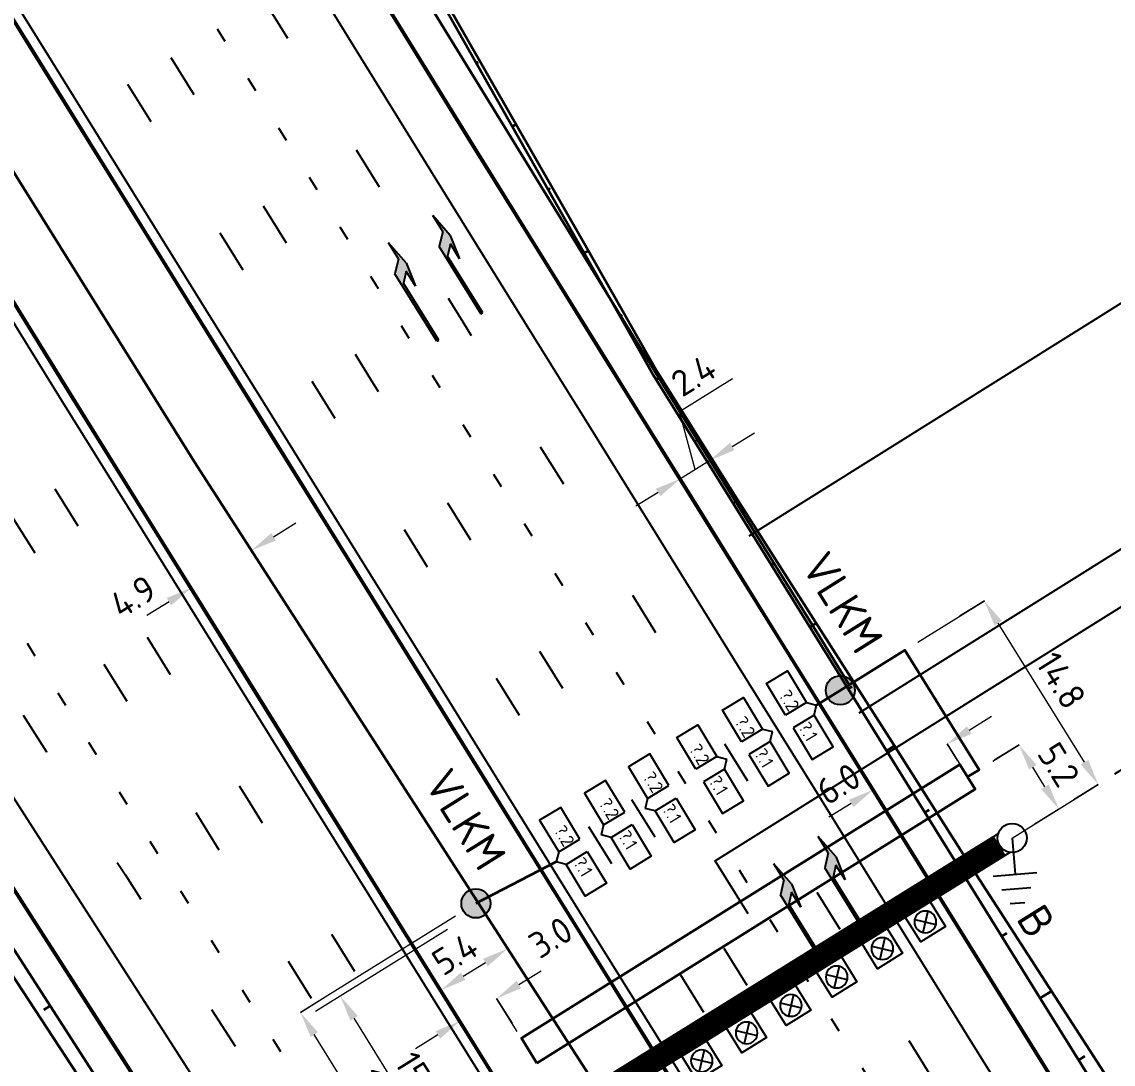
# Model space of a CAD drawing. Header units: metres. Extents: x 134219 to 139178, y 438661 to 444352.
# Drawn here: x 135878.2 to 135953.1, y 442399.1 to 442470.7 of the extents above; entities that cross this region are included whole.
import ezdxf
from ezdxf.enums import TextEntityAlignment as Align

# ---------------------------------------------------------------- set-up
doc = ezdxf.new("R2010")
doc.units = ezdxf.units.M
doc.linetypes.add('13strp', pattern=[4, 1, -3])
doc.linetypes.add('39strp', pattern=[12, 3, -9])
doc.layers.get('DEFPOINTS').update_dxf_attribs({"color": 193})
for name, color, linetype, lineweight in [('N-WE-AM-KILOMETRERING-S', 7, 'Continuous', 25), ('N-WE-KL-DATA-S', 10, 'Continuous', 25), ('N-WE-KL-DATA-T18', 1, 'Continuous', 18), ('N-WE-KL-DATA-T25', 7, 'Continuous', 25), ('N-WE-KL-ET_AARDING-S', 7, 'Continuous', 25), ('N-WE-KL-ET_AARDING_AARDELECTRODE-T18', 10, 'Continuous', 18), ('N-WE-KL-ET_AARDING_AARDELECTRODE-T25', 7, 'Continuous', 25), ('N-WE-KL-ET_HULPSTUK_MOF-S', 10, 'Continuous', 25), ('N-WE-KL-ET_LS_HULPSTUK_MOF-T18', 10, 'Continuous', 18), ('N-WE-KL-ET_LS_HULPSTUK_MOF-T25', 7, 'Continuous', 25), ('N-WE-KL-ET_LS_OV_KABEL-G', 10, 'KL-LS-OV-N', 35), ('N-WE-KL-ET_LS_OV_KABEL-M', 7, 'Continuous', 18), ('N-WE-KL-ET_LS_OV_KABEL-T25', 7, 'Continuous', 25), ('N-WE-KL-ET_MANTELBUIS-G', 10, 'Continuous', 35), ('N-WE-KL-MONITORING-T18', 1, 'Continuous', 25), ('N-WE-VW-BEWEGWIJZERING_DRAAGCONSTRUCTIE-PORTAAL-S', 10, 'Continuous', 25), ('N-WE-VW-BEWEGWIJZERING_DRAAGCONSTRUCTIE_PORTAAL_POER-S', 7, 'Continuous', 25), ('N-WE-VW-VS-S', 160, 'Continuous', 25), ('N-WE-VW-VS-T18', 10, 'Continuous', 18), ('N-WE-VW-VS-T25', 7, 'Continuous', 25), ('Utd-ondergr-nw', 8, '13strp', 35), ('X-XX-AL-AANPIJLING-S', 7, 'Continuous', 25)]:
    doc.layers.add(name, color=color, linetype=linetype, lineweight=lineweight)
doc.layers.add('N-WE-KL-MONITORING-T25', color=2, linetype='Continuous')
doc.layers.add('Utd-weg-nw', color=8, linetype='Continuous')
doc.styles.add('ISO18', font='NLCS-ISO.ttf')
doc.styles.add('ISO25', font='NLCS-ISO.ttf')
doc.styles.add('NLCS-ISO', font='NLCS-ISO.ttf')
doc.styles.add('NLCS_18', font='NLCS-ISO.ttf', dxfattribs={"height": 1.8})
doc.linetypes.add('KL-LS-OV-N', pattern='A,4,-1,[103,NLCS.SHX,S=0.75,R=0,X=0,Y=0],-1,4,-1.5,["0V",Standard,S=1,R=0,X=0,Y=-0.5],-3', length=14.5)
doc.dimstyles.new('NLCS_t18_pijl_Dimension_l3_h1', dxfattribs={"dimtxt": 1.8, "dimasz": 1.8, "dimexe": 2, "dimexo": 2, "dimgap": 0.7, "dimtad": 1, "dimdec": 1, "dimzin": 0, "dimdsep": 46, "dimtxsty": 'NLCS_18', "dimcen": 2.5, "dimdle": 2, "dimclrd": 256, "dimclre": 256, "dimclrt": 256, "dimadec": 1, "dimazin": 0, "dimtfac": 1, "dimtdec": 1, "dimtofl": 0, "dimtmove": 1, "dimatfit": 0, "dimfxl": 0, "dimtolj": 1, "dimtzin": 0, "dimlwd": 18, "dimlwe": 18, "dimarcsym": 0})

# ---------------------------------------------------------------- blocks, each defined once
blk = doc.blocks.new('Dwm A2 aanvulling$0$pijlre_750')
blk.add_hatch(color=256).paths.add_polyline_path([(5.196, -0.375), (4, -0.375), (5.7, -0.675), (7.5, -0.375), (6.2, -0.375), (5.45, 0.375), (0, 0.375), (0, 0.225), (4.596, 0.225)])
for p, q in [((0, 0.375), (5.45, 0.375)), ((0, 0.375), (0, 0.225)), ((0, 0.225), (4.596, 0.225)), ((5.196, -0.375), (4.596, 0.225)), ((6.2, -0.375), (5.45, 0.375)), ((4, -0.375), (5.196, -0.375)), ((5.7, -0.675), (4, -0.375)), ((5.7, -0.675), (7.5, -0.375)), ((6.2, -0.375), (7.5, -0.375))]:
    blk.add_line(p, q)
blk = doc.blocks.new('SVW-TDI_HULP_DETECTIELUS-SO')
blk.add_line((0.5, 0.5), (0, 0))
at = {"color": 0, "linetype": 'ByBlock'}
blk.add_lwpolyline([(0.5, 2.192), (3.038, 2.192), (3.038, 0.5), (0.5, 0.5)], close=True, dxfattribs=at)
at = {"layer": 'N-WE-VW-VS-T18', "linetype": 'ByBlock', "style": 'NLCS-ISO', "flags": 1}
for tag, p in [('OMSCHRIJVING_LEGENDA', (7.741, -6.192)), ('NABIJ_PORTAAL', (7.741, -9.976)), ('LOCATIE', (7.741, -13.761)), ('RIJSTROKEN', (7.741, -17.545)), ('OVERIGE_OPMERKING(EN)_1', (7.741, -21.33)), ('OVERIGE_OPMERKING(EN)_2', (7.741, -25.114))]:
    blk.add_attdef(tag, p, '', height=1.8, dxfattribs=at)
at = {"layer": 'N-WE-VW-VS-T25', "linetype": 'ByBlock', "style": 'NLCS-ISO'}
blk.add_attdef('LUSNUMMER', text='', height=1.8, dxfattribs=at).set_placement((2.264, 1.346), align=Align.MIDDLE)
blk = doc.blocks.new('SKL-DATA_SIGNAALGEVER_DYNAMISCH-SO')
blk.add_line((0, 2), (0, -2))
blk.add_lwpolyline([(0, -1), (0, 1), (-2, 1), (-2, -1)], close=True)
for points in [[(-0.47, -0.53), (-1.53, 0.53)], [(-0.47, 0.53), (-1.53, -0.53)]]:
    blk.add_lwpolyline(points)
blk.add_circle((-1, 0), 0.75)
at = {"layer": 'N-WE-KL-DATA-T18', "linetype": 'ByBlock', "style": 'NLCS-ISO', "flags": 1}
for tag, p in [('LEVERANCIER', (0, -6.431)), ('BEHOREND_BIJ_PORTAAL_(CONSTRUCTIENUMMER)', (0, -10.215)), ('LOCATIE', (0, -14)), ('TYPE_SIGNAALGEVER', (0, -17.784)), ('PB-ADRES', (0, -21.569)), ('RIJSTROOK_(1,2,3,ETC.)', (0, -25.353)), ('BPS-CODERING', (0, -29.138)), ('OVERIGE_OPMERKING(EN)_1', (0, -32.922)), ('OVERIGE_OPMERKING(EN)_2', (0, -36.707))]:
    blk.add_attdef(tag, p, '', height=1.8, dxfattribs=at)
at = {"layer": 'N-WE-KL-DATA-T25', "linetype": 'ByBlock', "style": 'NLCS-ISO'}
blk.add_attdef('OMSCHRIJVING_T.B.V._LEGENDA', (0, 4.715), '', height=2.5, dxfattribs=at)
blk = doc.blocks.new('SVW-BEWEGWIJZERING_DRAAGCONSTRUCTIE_PORTAAL_ANWB (A2 75.400 HRL)')
for points in [[(-0.958, 0.288), (-28.588, -16.865)], [(-0.166, -0.986), (-27.797, -18.139)]]:
    blk.add_lwpolyline(points)
at = {"ltscale": 10}
blk.add_lwpolyline([(-0.85, -0.527, 1.5, 1.5, 0), (-27.028, -16.779, 0, 0, 0)], format="xyseb", dxfattribs=at)
blk = doc.blocks.new('SKL-ET_HULP_VERGROTELUSKOPPELMOF-SO')
at = {"ltscale": 10}
h = blk.add_hatch(color=256, dxfattribs=at)
edge = h.paths.add_edge_path()
edge.add_arc((0, 0), 1, 0, 360)
blk.add_circle((0, 0), 1)
at = {"layer": 'N-WE-KL-ET_LS_HULPSTUK_MOF-T18', "style": 'NLCS-ISO', "flags": 1}
for tag, p in [('OMSCHRIJVING_LEGENDA', (0, -8.431)), ('CONSTRUCTIENUMMER', (0, -12.215)), ('LOCATIE', (0, -16)), ('AANTAL_LUSPAREN', (0, -19.784)), ('POSITIE_X', (0, -23.569)), ('POSITIE_Y', (0, -27.353)), ('OVERIGE_OPMERKING(EN)_1', (0, -31.138)), ('OVERIGE_OPMERKING(EN)_2', (0, -34.922))]:
    blk.add_attdef(tag, p, '', height=1.8, dxfattribs=at)
at = {"layer": 'N-WE-KL-ET_LS_HULPSTUK_MOF-T25', "style": 'NLCS-ISO'}
blk.add_attdef('SOORT_MOF', (0, 2.715), '', height=2.25, dxfattribs=at)
blk = doc.blocks.new('SKL-ET_AARDING_AARDELEKTRODE-SO (1)')
for points in [[(2.5, 1.5), (2.5, -1.5)], [(3.5, 1), (3.5, -1)], [(0, 0), (2.5, 0)], [(4.5, -0.5), (4.5, 0.5)]]:
    blk.add_lwpolyline(points)
at = {"layer": 'N-WE-KL-ET_AARDING_AARDELECTRODE-T18', "style": 'NLCS-ISO', "flags": 1}
for tag, p in [('OMSCHRIJVING_LEGENDA', (0, -8.635)), ('CONSTRUCTIENUMMER', (0, -12.42)), ('LOCATIE', (0, -16.204)), ('OVERIGE_OPMERKING(EN)_1', (0, -19.989)), ('OVERIGE_OPMERKING(EN)_2', (0, -23.773))]:
    blk.add_attdef(tag, p, '', height=1.8, dxfattribs=at)
at = {"layer": 'N-WE-KL-ET_AARDING_AARDELECTRODE-T25', "style": 'NLCS-ISO'}
blk.add_attdef('TYPE_SYMBOOL', (0, 4.405), '', height=2.25, dxfattribs=at)
blk = doc.blocks.new('SVW-BEWEGWIJZERING_DRAAGCONSTRUCTIE_PORTAAL')
blk.add_circle((0, 0), 1)
at = {"layer": 'N-WE-KL-MONITORING-T18', "style": 'ISO18', "flags": 1}
for tag, p in [('OMSCHRIJVING_LEGENDA', (9, -7.431)), ('CONSTRUCTIENUMMER', (9, -11.215)), ('LOCATIE', (9, -15)), ('LENGTE_PORTAAL', (9, -18.784)), ('TYPE_PORTAAL', (9, -22.569)), ('BPS-CODERING', (9, -26.353)), ('OVERIGE_OPMERKING(EN)_1', (9, -30.138)), ('OVERIGE_OPMERKING(EN)_2', (9, -33.922))]:
    blk.add_attdef(tag, p, '', height=1.8, dxfattribs=at)
blk = doc.blocks.new('SVW-BEWEGWIJZERING_DRAAGCONSTRUCTIE_PORTAAL_POER-SO')
blk.add_circle((0, 0), 1)
at = {"layer": 'N-WE-KL-MONITORING-T18', "style": 'ISO18', "flags": 1}
for tag, p in [('OMSCHRIJVING_LEGENDA', (0, 28.559)), ('CONSTRUCTIENUMMER', (0, 24.775)), ('LOCATIE', (0, 20.99)), ('TYPE_POER', (0, 17.206)), ('POSITIE_POER', (0, 13.421)), ('OVERIGE_OPMERKING(EN)_1', (0, 9.637)), ('OVERIGE_OPMERKING(EN)_2', (0, 5.852))]:
    blk.add_attdef(tag, p, '', height=1.8, dxfattribs=at)
blk = doc.blocks.new('*D202')
at = {"layer": 'DEFPOINTS', "color": 0, "transparency": 16777216}
for p in [(135893.94, 442434.38), (135893.94, 442434.38), (135889.815, 442431.819)]:
    blk.add_point(p, dxfattribs=at)
at = {"layer": 'N-WE-KL-ET_LS_OV_KABEL-M', "linetype": 'Continuous', "lineweight": 18, "transparency": 16777216}
for p, q in [((135895.469, 442435.33), (135896.998, 442436.279)), ((135888.286, 442430.87), (135886.757, 442429.92))]:
    blk.add_line(p, q, dxfattribs=at)
at = {"layer": 'N-WE-KL-ET_LS_OV_KABEL-M', "lineweight": 18, "transparency": 16777216}
for p, q in [((135893.94, 442434.38), (135894.995, 442432.681)), ((135889.815, 442431.819), (135890.87, 442430.12))]:
    blk.add_line(p, q, dxfattribs=at)
at = {"layer": 'N-WE-KL-ET_LS_OV_KABEL-M', "transparency": 16777216}
for points in [[(135895.311, 442435.584), (135895.627, 442435.075), (135893.94, 442434.38)], [(135888.127, 442431.124), (135888.444, 442430.615), (135889.815, 442431.819)]]:
    blk.add_solid(points, dxfattribs=at)
at = {"layer": 'N-WE-KL-ET_LS_OV_KABEL-M', "transparency": 16777216, "insert": (135885.815, 442431.219), "char_height": 1.8, "attachment_point": 5, "rotation": 31.83626, "style": 'NLCS_18'}
blk.add_mtext('\\A1;4.9', dxfattribs=at)
blk = doc.blocks.new('*D206')
at = {"layer": 'DEFPOINTS', "color": 0, "transparency": 16777216}
for p in [(135925.443, 442440.577), (135925.443, 442440.577), (135923.414, 442439.318)]:
    blk.add_point(p, dxfattribs=at)
at = {"layer": 'N-WE-KL-ET_LS_OV_KABEL-M', "linetype": 'Continuous', "lineweight": 18, "transparency": 16777216}
for p, q in [((135923.352, 442443.928), (135926.988, 442446.186)), ((135924.429, 442439.948), (135923.352, 442443.928)), ((135926.972, 442441.527), (135928.501, 442442.476)), ((135923.414, 442439.318), (135925.443, 442440.577)), ((135921.885, 442438.368), (135920.356, 442437.419))]:
    blk.add_line(p, q, dxfattribs=at)
at = {"layer": 'N-WE-KL-ET_LS_OV_KABEL-M', "lineweight": 18, "transparency": 16777216}
for p, q in [((135925.443, 442440.577), (135924.388, 442442.277)), ((135923.414, 442439.318), (135922.359, 442441.017))]:
    blk.add_line(p, q, dxfattribs=at)
at = {"layer": 'N-WE-KL-ET_LS_OV_KABEL-M', "transparency": 16777216}
for points in [[(135926.814, 442441.782), (135927.13, 442441.272), (135925.443, 442440.577)], [(135921.727, 442438.623), (135922.043, 442438.113), (135923.414, 442439.318)]]:
    blk.add_solid(points, dxfattribs=at)
at = {"layer": 'N-WE-KL-ET_LS_OV_KABEL-M', "transparency": 16777216, "insert": (135924.326, 442446.417), "char_height": 1.8, "attachment_point": 5, "rotation": 31.83626, "style": 'NLCS_18'}
blk.add_mtext('\\A1;2.4', dxfattribs=at)
blk = doc.blocks.new('*D267')
at = {"layer": 'DEFPOINTS', "color": 0, "transparency": 16777216}
for p in [(135946.677, 442421.035), (135946.677, 442421.035), (135949.412, 442416.629)]:
    blk.add_point(p, dxfattribs=at)
at = {"layer": 'N-WE-KL-ET_LS_OV_KABEL-M', "lineweight": 18, "transparency": 16777216}
for p, q in [((135946.677, 442421.035), (135944.978, 442419.98)), ((135949.412, 442416.629), (135947.712, 442415.574))]:
    blk.add_line(p, q, dxfattribs=at)
at = {"layer": 'N-WE-KL-ET_LS_OV_KABEL-M', "linetype": 'Continuous', "lineweight": 18, "transparency": 16777216}
blk.add_line((135948.462, 442418.159), (135947.626, 442419.505), dxfattribs=at)
at = {"layer": 'N-WE-KL-ET_LS_OV_KABEL-M', "transparency": 16777216}
for points in [[(135947.881, 442419.663), (135947.371, 442419.347), (135946.677, 442421.035)], [(135948.717, 442418.317), (135948.207, 442418), (135949.412, 442416.629)]]:
    blk.add_solid(points, dxfattribs=at)
at = {"layer": 'N-WE-KL-ET_LS_OV_KABEL-M', "transparency": 16777216, "insert": (135949.404, 442419.676), "char_height": 1.8, "attachment_point": 5, "rotation": 301.83244, "style": 'NLCS_18'}
blk.add_mtext('\\A1;5.2', dxfattribs=at)
blk = doc.blocks.new('*D268')
at = {"layer": 'DEFPOINTS', "color": 0, "transparency": 16777216}
for p in [(135944.299, 442430.922), (135944.299, 442430.922), (135952.126, 442418.314)]:
    blk.add_point(p, dxfattribs=at)
at = {"layer": 'N-WE-KL-ET_LS_OV_KABEL-M', "lineweight": 18, "transparency": 16777216}
for p, q in [((135944.299, 442430.922), (135942.6, 442429.867)), ((135952.126, 442418.314), (135950.427, 442417.259))]:
    blk.add_line(p, q, dxfattribs=at)
at = {"layer": 'N-WE-KL-ET_LS_OV_KABEL-M', "linetype": 'Continuous', "lineweight": 18, "transparency": 16777216}
blk.add_line((135951.177, 442419.844), (135945.249, 442429.392), dxfattribs=at)
at = {"layer": 'N-WE-KL-ET_LS_OV_KABEL-M', "transparency": 16777216}
for points in [[(135945.504, 442429.551), (135944.994, 442429.234), (135944.299, 442430.922)], [(135951.431, 442420.002), (135950.922, 442419.685), (135952.126, 442418.314)]]:
    blk.add_solid(points, dxfattribs=at)
at = {"layer": 'N-WE-KL-ET_LS_OV_KABEL-M', "transparency": 16777216, "insert": (135949.572, 442425.462), "char_height": 1.8, "attachment_point": 5, "rotation": 301.83244, "style": 'NLCS_18'}
blk.add_mtext('\\A1;14.8', dxfattribs=at)
blk = doc.blocks.new('*D270')
at = {"layer": 'DEFPOINTS', "color": 0, "transparency": 16777216}
for p in [(135900.05, 442403.791), (135900.05, 442403.791), (135908.029, 442390.938)]:
    blk.add_point(p, dxfattribs=at)
at = {"layer": 'N-WE-KL-ET_LS_OV_KABEL-M', "lineweight": 18, "transparency": 16777216}
for p, q in [((135900.05, 442403.791), (135898.351, 442402.736)), ((135908.029, 442390.938), (135906.33, 442389.883))]:
    blk.add_line(p, q, dxfattribs=at)
at = {"layer": 'N-WE-KL-ET_LS_OV_KABEL-M', "linetype": 'Continuous', "lineweight": 18, "transparency": 16777216}
blk.add_line((135907.079, 442392.468), (135900.999, 442402.261), dxfattribs=at)
at = {"layer": 'N-WE-KL-ET_LS_OV_KABEL-M', "transparency": 16777216}
for points in [[(135901.254, 442402.42), (135900.744, 442402.103), (135900.05, 442403.791)], [(135907.334, 442392.626), (135906.825, 442392.309), (135908.029, 442390.938)]]:
    blk.add_solid(points, dxfattribs=at)
at = {"layer": 'N-WE-KL-ET_LS_OV_KABEL-M', "transparency": 16777216, "insert": (135905.399, 442398.208), "char_height": 1.8, "attachment_point": 5, "rotation": 301.83244, "style": 'NLCS_18'}
blk.add_mtext('\\A1;15.1', dxfattribs=at)
blk = doc.blocks.new('*D271')
at = {"layer": 'DEFPOINTS', "color": 0, "transparency": 16777216}
for p in [(135897.315, 442402.668), (135897.315, 442402.668), (135905.552, 442389.4)]:
    blk.add_point(p, dxfattribs=at)
at = {"layer": 'N-WE-KL-ET_LS_OV_KABEL-M', "lineweight": 18, "transparency": 16777216}
for p, q in [((135897.315, 442402.668), (135899.014, 442403.723)), ((135905.552, 442389.4), (135907.251, 442390.455))]:
    blk.add_line(p, q, dxfattribs=at)
at = {"layer": 'N-WE-KL-ET_LS_OV_KABEL-M', "linetype": 'Continuous', "lineweight": 18, "transparency": 16777216}
blk.add_line((135904.602, 442390.93), (135898.264, 442401.139), dxfattribs=at)
at = {"layer": 'N-WE-KL-ET_LS_OV_KABEL-M', "transparency": 16777216}
for points in [[(135898.519, 442401.297), (135898.01, 442400.98), (135897.315, 442402.668)], [(135904.857, 442391.088), (135904.347, 442390.772), (135905.552, 442389.4)]]:
    blk.add_solid(points, dxfattribs=at)
at = {"layer": 'N-WE-KL-ET_LS_OV_KABEL-M', "transparency": 16777216, "insert": (135902.793, 442396.878), "char_height": 1.8, "attachment_point": 5, "rotation": 301.83244, "style": 'NLCS_18'}
blk.add_mtext('\\A1;15.6', dxfattribs=at)
blk = doc.blocks.new('*D272')
at = {"layer": 'DEFPOINTS', "color": 0, "transparency": 16777216}
for p in [(135911.549, 442407.041), (135911.549, 442407.041), (135906.966, 442404.196)]:
    blk.add_point(p, dxfattribs=at)
at = {"layer": 'N-WE-KL-ET_LS_OV_KABEL-M', "lineweight": 18, "transparency": 16777216}
for p, q in [((135911.549, 442407.041), (135912.604, 442405.342)), ((135906.966, 442404.196), (135908.021, 442402.497))]:
    blk.add_line(p, q, dxfattribs=at)
at = {"layer": 'N-WE-KL-ET_LS_OV_KABEL-M', "linetype": 'Continuous', "lineweight": 18, "transparency": 16777216}
blk.add_line((135908.495, 442405.145), (135910.02, 442406.092), dxfattribs=at)
at = {"layer": 'N-WE-KL-ET_LS_OV_KABEL-M', "transparency": 16777216}
for points in [[(135909.861, 442406.347), (135910.178, 442405.837), (135911.549, 442407.041)], [(135908.337, 442405.4), (135908.654, 442404.891), (135906.966, 442404.196)]]:
    blk.add_solid(points, dxfattribs=at)
at = {"layer": 'N-WE-KL-ET_LS_OV_KABEL-M', "transparency": 16777216, "insert": (135907.931, 442406.678), "char_height": 1.8, "attachment_point": 5, "rotation": 31.83244, "style": 'NLCS_18'}
blk.add_mtext('\\A1;5.4', dxfattribs=at)
blk = doc.blocks.new('*D468')
at = {"layer": 'DEFPOINTS', "color": 0, "transparency": 16777216}
for p in [(135941.733, 442421.103), (135941.733, 442421.103), (135936.674, 442417.962)]:
    blk.add_point(p, dxfattribs=at)
at = {"layer": 'N-WE-KL-ET_LS_OV_KABEL-M', "linetype": 'Continuous', "lineweight": 18, "transparency": 16777216}
for p, q in [((135943.262, 442422.052), (135944.791, 442423.002)), ((135935.145, 442417.012), (135933.616, 442416.063))]:
    blk.add_line(p, q, dxfattribs=at)
at = {"layer": 'N-WE-KL-ET_LS_OV_KABEL-M', "lineweight": 18, "transparency": 16777216}
for p, q in [((135941.733, 442421.103), (135942.788, 442419.404)), ((135936.674, 442417.962), (135937.729, 442416.263))]:
    blk.add_line(p, q, dxfattribs=at)
at = {"layer": 'N-WE-KL-ET_LS_OV_KABEL-M', "transparency": 16777216}
for points in [[(135943.104, 442422.307), (135943.42, 442421.797), (135941.733, 442421.103)], [(135934.987, 442417.267), (135935.303, 442416.758), (135936.674, 442417.962)]]:
    blk.add_solid(points, dxfattribs=at)
at = {"layer": 'N-WE-KL-ET_LS_OV_KABEL-M', "transparency": 16777216, "insert": (135934.278, 442418.358), "char_height": 1.8, "attachment_point": 5, "rotation": 31.83626, "style": 'NLCS_18'}
blk.add_mtext('\\A1;6.0', dxfattribs=at)
blk = doc.blocks.new('*D469')
at = {"layer": 'DEFPOINTS', "color": 0, "transparency": 16777216}
for p in [(135910.794, 442403.628), (135910.794, 442403.628), (135908.286, 442402.07)]:
    blk.add_point(p, dxfattribs=at)
at = {"layer": 'N-WE-KL-ET_LS_OV_KABEL-M', "linetype": 'Continuous', "lineweight": 18, "transparency": 16777216}
for p, q in [((135912.324, 442404.577), (135913.853, 442405.527)), ((135906.757, 442401.121), (135905.228, 442400.171))]:
    blk.add_line(p, q, dxfattribs=at)
at = {"layer": 'N-WE-KL-ET_LS_OV_KABEL-M', "lineweight": 18, "transparency": 16777216}
for p, q in [((135908.286, 442402.07), (135907.231, 442403.769)), ((135910.794, 442403.628), (135911.849, 442401.929))]:
    blk.add_line(p, q, dxfattribs=at)
at = {"layer": 'N-WE-KL-ET_LS_OV_KABEL-M', "transparency": 16777216}
for points in [[(135912.165, 442404.832), (135912.482, 442404.322), (135910.794, 442403.628)], [(135906.599, 442401.376), (135906.915, 442400.866), (135908.286, 442402.07)]]:
    blk.add_solid(points, dxfattribs=at)
at = {"layer": 'N-WE-KL-ET_LS_OV_KABEL-M', "transparency": 16777216, "insert": (135914.505, 442407.815), "char_height": 1.8, "attachment_point": 5, "rotation": 31.83626, "style": 'NLCS_18'}
blk.add_mtext('\\A1;3.0', dxfattribs=at)
blk = doc.blocks.new('SAL-AM_KILOMETRERING-SO (1)')
blk.add_lwpolyline([(10, 0), (19, 0), (37, 0)])
at = {"style": 'NLCS-ISO'}
blk.add_text('KM', height=2.25, dxfattribs=at).set_placement((21, 1))
blk.add_attdef('KM', (26, 1), '', height=2.25, dxfattribs=at)

msp = doc.modelspace()

# ---------------------------------------------------------------- linework, layer by layer
at = {"layer": 'N-WE-KL-ET_LS_OV_KABEL-G', "flags": 128}
for points, elevation in [([(135747.278, 442817.417), (135748.845, 442812.302), (135753.179, 442798.691), (135759.283, 442779.655), (135766.976, 442756.719), (135768.936, 442751.333), (135776.94, 442729.297), (135780.195, 442721.47), (135788.863, 442699.919), (135796.602, 442680.559), (135801.311, 442669.52), (135814.143, 442639.942), (135825.995, 442614.641), (135833.39, 442599.592), (135840.412, 442585.625), (135846.614, 442573.57), (135855.747, 442558.027), (135866.627, 442537.71), (135893.634, 442492.469), (135903.119, 442476.872), (135921.695, 442446.607), (135932.965, 442428.477), (135935.016, 442425.165)], 1.674), ([(135810.931, 442567.734), (135810.94, 442567.72), (135811.574, 442566.242), (135890.003, 442440.492), (135917.509, 442397.788), (135918.361, 442396.368), (135921.308, 442391.573), (135924.118, 442387.088), (135925.555, 442384.785)], 1.475), ([(135932.776, 442423.768), (135934.399, 442424.782), (135938.838, 442427.539), (135943.932, 442419.334), (135943.139, 442418.838)], 1.42), ([(135914.886, 442413.001), (135909.367, 442410.15)], 1.696)]:
    msp.add_lwpolyline(points, dxfattribs=dict(at, elevation=elevation))
at = {"layer": 'N-WE-KL-ET_LS_OV_KABEL-M'}
for points, elevation in [([(135939.736, 442428.089), (135944.299, 442430.922)], 1.566), ([(135907.962, 442409.278), (135897.315, 442402.668)], 2.031), ([(135907.423, 442408.368), (135900.05, 442403.791)], 1.566)]:
    msp.add_lwpolyline(points, dxfattribs=dict(at, elevation=elevation))
for points in [[(135942.445, 442419.955), (135941.733, 442421.103)], [(135944.869, 442419.912), (135946.677, 442421.035)], [(135946.208, 442414.64), (135952.126, 442418.314)], [(135912.204, 442401.357), (135910.794, 442403.628)]]:
    msp.add_lwpolyline(points, dxfattribs=at)
at = {"layer": 'N-WE-KL-ET_MANTELBUIS-G', "flags": 128}
msp.add_lwpolyline([(135913.553, 442399.189), (135943.668, 442417.99), (135942.609, 442419.686), (135912.494, 442400.886)], close=True, dxfattribs=at)
at = {"layer": 'Utd-ondergr-nw', "linetype": 'Continuous', "flags": 128}
for points in [[(135892.301, 442498.393), (135897.084, 442490.109), (135902.028, 442481.408), (135906.964, 442472.702), (135911.92, 442464.008), (135916.889, 442455.323), (135921.836, 442446.624), (135927.149, 442438.151), (135932.53, 442429.722), (135937.911, 442421.292), (135943.273, 442412.85), (135948.704, 442404.452), (135954.136, 442396.054)], [(135892.303, 442498.394), (135896.978, 442489.973), (135901.854, 442481.258), (135906.756, 442472.551), (135911.677, 442463.849), (135916.612, 442455.149), (135920.487, 442448.325), (135921.553, 442446.448), (135926.828, 442437.952), (135932.103, 442429.457), (135937.378, 442420.961), (135942.653, 442412.465), (135947.928, 442403.97), (135953.203, 442395.474)], [(135888.339, 442496.09), (135893.388, 442487.782), (135898.603, 442479.262), (135903.843, 442470.753), (135909.099, 442462.252), (135914.367, 442453.756), (135918.504, 442447.093), (135919.642, 442445.261), (135924.916, 442436.765), (135930.191, 442428.27), (135935.466, 442419.774), (135940.741, 442411.279), (135946.016, 442402.783), (135951.291, 442394.287), (135956.566, 442385.792)], [(135888.4, 442496.125), (135893.447, 442487.819), (135898.663, 442479.299), (135903.902, 442470.79), (135909.159, 442462.289), (135914.427, 442453.793), (135918.563, 442447.13), (135919.701, 442445.298), (135924.976, 442436.802), (135930.251, 442428.307), (135935.526, 442419.811), (135940.801, 442411.316), (135946.076, 442402.82), (135951.351, 442394.324), (135956.626, 442385.829)], [(135869.072, 442484.487), (135874.347, 442475.992), (135879.622, 442467.496), (135884.897, 442459), (135890.172, 442450.505), (135895.447, 442442.009), (135900.722, 442433.514), (135905.997, 442425.018), (135911.272, 442416.522), (135916.547, 442408.027), (135921.822, 442399.531), (135927.097, 442391.036), (135932.371, 442382.54), (135937.646, 442374.045), (135942.921, 442365.549), (135948.196, 442357.053), (135953.471, 442348.558)], [(135869.132, 442484.524), (135874.407, 442476.029), (135879.682, 442467.533), (135884.957, 442459.037), (135890.231, 442450.542), (135895.506, 442442.046), (135900.781, 442433.551), (135906.056, 442425.055), (135911.331, 442416.559), (135916.606, 442408.064), (135921.881, 442399.568), (135927.156, 442391.073), (135932.431, 442382.577), (135937.706, 442374.081), (135942.981, 442365.586), (135948.256, 442357.09), (135953.531, 442348.595)], [(135858.783, 442481.665), (135860.381, 442479.091), (135865.656, 442470.595), (135870.931, 442462.1), (135876.206, 442453.604), (135881.481, 442445.109), (135886.756, 442436.613), (135892.031, 442428.117), (135897.306, 442419.622), (135902.581, 442411.126), (135907.856, 442402.631), (135913.131, 442394.135), (135918.406, 442385.639), (135923.68, 442377.144), (135928.955, 442368.648), (135934.23, 442360.153), (135939.505, 442351.657), (135944.78, 442343.162), (135950.055, 442334.666), (135955.33, 442326.17)], [(135858.842, 442481.702), (135860.441, 442479.128), (135865.716, 442470.632), (135870.991, 442462.137), (135876.266, 442453.641), (135881.54, 442445.146), (135886.815, 442436.65), (135892.09, 442428.154), (135897.365, 442419.659), (135902.64, 442411.163), (135907.915, 442402.668), (135913.19, 442394.172), (135918.465, 442385.676), (135923.74, 442377.181), (135929.015, 442368.685), (135934.29, 442360.19), (135939.565, 442351.694), (135944.84, 442343.198), (135950.115, 442334.703), (135955.39, 442326.207)], [(135839.957, 442469.772), (135841.5, 442467.367), (135846.9, 442458.949), (135852.3, 442450.531), (135857.7, 442442.114), (135863.1, 442433.696), (135868.5, 442425.278), (135873.9, 442416.86), (135879.3, 442408.442), (135884.7, 442400.024), (135890.1, 442391.606), (135895.5, 442383.188), (135900.901, 442374.771), (135906.301, 442366.353), (135911.701, 442357.935), (135917.101, 442349.517), (135922.501, 442341.099), (135927.901, 442332.681), (135933.301, 442324.263), (135938.701, 442315.845), (135944.101, 442307.428), (135949.501, 442299.01), (135954.901, 442290.592)], [(135840.016, 442469.809), (135841.559, 442467.404), (135846.959, 442458.986), (135852.359, 442450.568), (135857.759, 442442.151), (135863.159, 442433.733), (135868.559, 442425.315), (135873.96, 442416.897), (135879.36, 442408.479), (135884.76, 442400.061), (135890.16, 442391.643), (135895.56, 442383.225), (135900.96, 442374.807), (135906.36, 442366.39), (135911.76, 442357.972), (135917.16, 442349.554), (135922.56, 442341.136), (135927.96, 442332.718), (135933.361, 442324.3), (135938.761, 442315.882), (135944.161, 442307.464), (135949.561, 442299.047), (135954.961, 442290.629)], [(135838.125, 442468.591), (135839.647, 442466.217), (135845.048, 442457.799), (135850.448, 442449.382), (135855.848, 442440.964), (135861.248, 442432.546), (135866.648, 442424.128), (135872.048, 442415.71), (135877.448, 442407.292), (135882.848, 442398.874), (135888.248, 442390.456), (135893.648, 442382.039), (135899.049, 442373.621), (135904.449, 442365.203), (135909.849, 442356.785), (135915.249, 442348.367), (135920.649, 442339.949), (135926.049, 442331.531), (135931.449, 442323.113), (135936.849, 442314.695), (135942.249, 442306.278), (135947.649, 442297.86), (135953.049, 442289.442), (135958.45, 442281.024)], [(135909.529, 442467.927), (135909.409, 442467.859)], [(135838.583, 442465.556), (135843.954, 442457.12), (135849.314, 442448.678), (135854.778, 442440.299), (135860.199, 442431.894), (135865.614, 442423.486), (135871.03, 442415.078), (135876.521, 442406.716), (135882.026, 442398.364), (135887.532, 442390.012), (135892.985, 442381.626), (135898.278, 442373.142), (135903.553, 442364.647), (135908.898, 442356.195), (135914.244, 442347.743), (135919.665, 442339.338), (135925.124, 442330.957), (135930.432, 442322.482), (135935.74, 442314.007), (135941.048, 442305.532), (135946.356, 442297.057), (135951.661, 442288.58), (135957.032, 442280.144)], [(135912.125, 442463.651), (135911.871, 442463.507)], [(135914.473, 442459.235), (135914.338, 442459.158)], [(135917.089, 442454.971), (135916.805, 442454.809)], [(135919.417, 442450.543), (135919.274, 442450.461)], [(135922.046, 442446.29), (135921.756, 442446.121)], [(135924.545, 442441.968), (135924.393, 442441.874)], [(135927.356, 442437.828), (135927.031, 442437.626)], [(135929.857, 442433.496), (135929.668, 442433.378)], [(135932.737, 442429.398), (135932.305, 442429.13)], [(135935.185, 442425.033), (135934.943, 442424.883)], [(135938.117, 442420.968), (135937.58, 442420.635)], [(135940.508, 442416.567), (135940.218, 442416.387)], [(135943.481, 442412.528), (135942.855, 442412.139)], [(135945.845, 442408.11), (135945.493, 442407.891)], [(135948.913, 442404.129), (135948.13, 442403.644)], [(135879.696, 442402.834), (135880.126, 442403.118)], [(135951.198, 442399.663), (135950.768, 442399.396)]]:
    msp.add_lwpolyline(points, dxfattribs=at)
at = {"layer": 'Utd-weg-nw', "linetype": 'Continuous', "flags": 128}
for points in [[(135885.443, 442494.405), (135890.528, 442486.038), (135895.749, 442477.509), (135900.992, 442468.994), (135906.251, 442460.488), (135911.521, 442451.99), (135915.658, 442445.326), (135916.796, 442443.494), (135922.07, 442434.998), (135927.345, 442426.503), (135932.62, 442418.007), (135937.895, 442409.511), (135943.17, 442401.016), (135948.445, 442392.52), (135953.72, 442384.025)], [(135869.726, 442484.893), (135875.001, 442476.398), (135880.276, 442467.902), (135885.551, 442459.407), (135890.826, 442450.911), (135896.101, 442442.415), (135901.376, 442433.92), (135906.651, 442425.424), (135911.926, 442416.929), (135917.201, 442408.433), (135922.476, 442399.937), (135927.751, 442391.442), (135933.026, 442382.946), (135938.301, 442374.451), (135943.576, 442365.955), (135948.85, 442357.46), (135954.125, 442348.964)], [(135858.188, 442481.296), (135859.787, 442478.722), (135865.062, 442470.226), (135870.336, 442461.731), (135875.611, 442453.235), (135880.886, 442444.739), (135886.161, 442436.244), (135891.436, 442427.748), (135896.711, 442419.253), (135901.986, 442410.757), (135907.261, 442402.261), (135912.536, 442393.766), (135917.811, 442385.27), (135923.086, 442376.775), (135928.361, 442368.279), (135933.636, 442359.783), (135938.911, 442351.288), (135944.186, 442342.792), (135949.46, 442334.297), (135954.735, 442325.801)], [(135842.832, 442471.623), (135844.405, 442469.171), (135849.805, 442460.753), (135855.205, 442452.335), (135860.605, 442443.918), (135866.005, 442435.5), (135871.405, 442427.082), (135876.806, 442418.664), (135882.206, 442410.246), (135887.606, 442401.828), (135893.006, 442393.41), (135898.406, 442384.992), (135903.806, 442376.575), (135909.206, 442368.157), (135914.606, 442359.739), (135920.006, 442351.321), (135925.406, 442342.903), (135930.807, 442334.485), (135936.207, 442326.067), (135941.607, 442317.649), (135947.007, 442309.232), (135952.407, 442300.814), (135957.807, 442292.396)]]:
    msp.add_lwpolyline(points, dxfattribs=at)
at = {"layer": 'Utd-weg-nw', "linetype": '39strp', "flags": 128}
for points in [[(135882.33, 442492.596), (135887.454, 442484.163), (135892.681, 442475.625), (135897.928, 442467.103), (135903.191, 442458.593), (135908.462, 442450.091), (135912.6, 442443.427), (135913.737, 442441.595), (135919.012, 442433.099), (135924.287, 442424.604), (135929.562, 442416.108), (135934.837, 442407.613), (135940.112, 442399.117), (135945.387, 442390.621), (135950.662, 442382.126), (135955.937, 442373.63), (135961.212, 442365.135), (135966.486, 442356.639), (135971.761, 442348.143), (135977.036, 442339.648), (135982.311, 442331.152), (135987.586, 442322.657), (135992.861, 442314.161), (135998.136, 442305.665), (136003.411, 442297.17), (136008.686, 442288.674), (136013.961, 442280.179), (136019.236, 442271.683), (136024.511, 442263.187), (136029.786, 442254.692), (136035.061, 442246.196), (136040.336, 442237.701), (136045.61, 442229.205), (136050.885, 442220.71), (136056.16, 442212.214), (136061.435, 442203.718), (136066.71, 442195.223), (136071.985, 442186.727), (136077.26, 442178.232), (136082.535, 442169.736), (136087.81, 442161.24), (136093.085, 442152.745), (136098.36, 442144.249), (136103.635, 442135.754), (136108.91, 442127.258), (136114.185, 442118.762), (136119.46, 442110.267)], [(135875.758, 442488.639), (135881.033, 442480.143), (135886.308, 442471.647), (135891.583, 442463.152), (135896.858, 442454.656), (135902.133, 442446.161), (135907.408, 442437.665), (135912.683, 442429.169), (135917.958, 442420.674), (135923.233, 442412.178), (135928.508, 442403.683), (135933.783, 442395.187), (135939.058, 442386.692), (135944.332, 442378.196), (135949.607, 442369.7), (135954.882, 442361.205), (135960.157, 442352.709), (135965.432, 442344.214), (135970.707, 442335.718), (135975.982, 442327.222), (135981.257, 442318.727), (135986.532, 442310.231), (135991.807, 442301.736), (135997.082, 442293.24), (136002.357, 442284.744), (136007.632, 442276.249), (136012.907, 442267.753), (136018.182, 442259.258), (136023.456, 442250.762), (136028.731, 442242.266), (136034.006, 442233.771), (136039.281, 442225.275), (136044.556, 442216.78), (136049.831, 442208.284), (136055.106, 442199.789), (136060.381, 442191.293), (136065.656, 442182.797), (136070.931, 442174.302), (136076.206, 442165.806), (136081.481, 442157.311), (136086.756, 442148.815), (136092.031, 442140.319), (136097.306, 442131.824), (136102.581, 442123.328), (136107.855, 442114.833), (136113.13, 442106.337), (136118.405, 442097.841), (136123.68, 442089.346), (136127.125, 442083.797)], [(135872.785, 442486.792), (135878.06, 442478.297), (135883.335, 442469.801), (135888.61, 442461.306), (135893.885, 442452.81), (135899.16, 442444.314), (135904.434, 442435.819), (135909.709, 442427.323), (135914.984, 442418.828), (135920.259, 442410.332), (135925.534, 442401.836), (135930.809, 442393.341), (135936.084, 442384.845), (135941.359, 442376.35), (135946.634, 442367.854), (135951.909, 442359.359), (135957.184, 442350.863), (135962.459, 442342.367), (135967.734, 442333.872), (135973.009, 442325.376), (135978.284, 442316.881), (135983.558, 442308.385), (135988.833, 442299.889), (135994.108, 442291.394), (135999.383, 442282.898), (136004.658, 442274.403), (136009.933, 442265.907), (136015.208, 442257.411), (136020.483, 442248.916), (136025.758, 442240.42), (136031.033, 442231.925), (136036.308, 442223.429), (136041.583, 442214.933), (136046.858, 442206.438), (136052.133, 442197.942), (136057.408, 442189.447), (136062.682, 442180.951), (136067.957, 442172.456), (136073.232, 442163.96), (136078.507, 442155.464), (136083.782, 442146.969), (136089.057, 442138.473), (136094.332, 442129.978), (136099.607, 442121.482), (136104.882, 442112.986), (136110.157, 442104.491), (136115.432, 442095.995), (136120.707, 442087.5), (136123.768, 442082.569)], [(135855.13, 442479.397), (135856.728, 442476.823), (135862.003, 442468.327), (135867.278, 442459.832), (135872.553, 442451.336), (135877.828, 442442.84), (135883.103, 442434.345), (135888.378, 442425.849), (135893.653, 442417.354), (135898.928, 442408.858), (135904.203, 442400.362), (135909.478, 442391.867), (135914.752, 442383.371), (135920.027, 442374.876), (135925.302, 442366.38), (135930.577, 442357.884), (135935.852, 442349.389), (135941.127, 442340.893), (135946.402, 442332.398), (135951.677, 442323.902), (135956.952, 442315.407), (135962.227, 442306.911), (135967.502, 442298.415), (135972.777, 442289.92), (135978.052, 442281.424), (135983.327, 442272.929), (135988.602, 442264.433), (135993.876, 442255.937), (135999.151, 442247.442), (136004.426, 442238.946), (136009.701, 442230.451), (136014.976, 442221.955), (136020.251, 442213.459), (136025.526, 442204.964), (136030.801, 442196.468), (136036.076, 442187.973), (136041.351, 442179.477), (136046.626, 442170.981), (136051.901, 442162.486), (136057.176, 442153.99), (136062.451, 442145.495), (136067.726, 442136.999), (136073.001, 442128.504), (136078.275, 442120.008), (136083.55, 442111.512), (136088.825, 442103.017), (136094.1, 442094.521), (136099.375, 442086.026), (136104.65, 442077.53), (136105.639, 442075.937)], [(135852.156, 442477.551), (135853.755, 442474.977), (135859.03, 442466.481), (135864.305, 442457.985), (135869.58, 442449.49), (135874.854, 442440.994), (135880.129, 442432.499), (135885.404, 442424.003), (135890.679, 442415.507), (135895.954, 442407.012), (135901.229, 442398.516), (135906.504, 442390.021), (135911.779, 442381.525), (135917.054, 442373.029), (135922.329, 442364.534), (135927.604, 442356.038), (135932.879, 442347.543), (135938.154, 442339.047), (135943.429, 442330.551), (135948.704, 442322.056), (135953.978, 442313.56), (135959.253, 442305.065), (135964.528, 442296.569), (135969.803, 442288.074), (135975.078, 442279.578), (135980.353, 442271.082), (135985.628, 442262.587), (135990.903, 442254.091), (135996.178, 442245.596), (136001.453, 442237.1), (136006.728, 442228.604), (136012.003, 442220.109), (136017.278, 442211.613), (136022.553, 442203.118), (136027.828, 442194.622), (136033.103, 442186.126), (136038.377, 442177.631), (136043.652, 442169.135), (136048.927, 442160.64), (136054.202, 442152.144), (136059.477, 442143.648), (136064.752, 442135.153), (136070.027, 442126.657), (136075.302, 442118.162), (136080.577, 442109.666), (136085.852, 442101.171), (136091.127, 442092.675), (136096.402, 442084.179), (136101.677, 442075.684), (136102.282, 442074.709)], [(135845.859, 442473.572), (135847.463, 442471.07), (135852.864, 442462.652), (135858.264, 442454.234), (135863.664, 442445.817), (135869.064, 442437.399), (135874.464, 442428.981), (135879.864, 442420.563), (135885.264, 442412.145), (135890.664, 442403.727), (135896.064, 442395.309), (135901.464, 442386.891), (135906.864, 442378.474), (135912.265, 442370.056), (135917.665, 442361.638), (135923.065, 442353.22), (135928.465, 442344.802), (135933.865, 442336.384), (135939.265, 442327.966), (135944.665, 442319.548), (135950.065, 442311.131), (135955.465, 442302.713), (135960.865, 442294.295), (135966.265, 442285.877), (135971.666, 442277.459), (135977.066, 442269.041), (135982.466, 442260.623), (135987.93, 442252.245), (135993.205, 442243.749), (135998.479, 442235.254), (136003.754, 442226.758), (136009.029, 442218.263), (136014.304, 442209.767), (136019.579, 442201.271), (136024.854, 442192.776), (136030.129, 442184.28), (136035.404, 442175.785), (136040.679, 442167.289), (136045.954, 442158.793), (136051.229, 442150.298), (136056.504, 442141.802), (136061.779, 442133.307), (136067.054, 442124.811), (136072.329, 442116.315), (136077.603, 442107.82), (136082.878, 442099.324), (136088.153, 442090.829), (136093.428, 442082.333), (136098.703, 442073.838), (136098.925, 442073.481)]]:
    msp.add_lwpolyline(points, dxfattribs=at)
at = {"layer": 'Utd-weg-nw', "linetype": '13strp', "flags": 128}
for points in [[(135878.923, 442490.604), (135884.198, 442482.108), (135889.473, 442473.612), (135894.748, 442465.117), (135900.023, 442456.621), (135905.298, 442448.126), (135910.573, 442439.63), (135915.847, 442431.134), (135921.122, 442422.639), (135926.397, 442414.143), (135931.672, 442405.648), (135936.947, 442397.152), (135942.222, 442388.656), (135947.497, 442380.161), (135952.772, 442371.665), (135958.047, 442363.17), (135963.322, 442354.674), (135968.597, 442346.178), (135973.872, 442337.683), (135979.147, 442329.187), (135984.422, 442320.692), (135989.697, 442312.196), (135994.971, 442303.701), (136000.246, 442295.205), (136005.521, 442286.709), (136010.796, 442278.214), (136016.071, 442269.718), (136021.346, 442261.223), (136026.621, 442252.727), (136031.896, 442244.231), (136037.171, 442235.736), (136042.446, 442227.24), (136047.721, 442218.745), (136052.996, 442210.249), (136058.271, 442201.753), (136063.546, 442193.258), (136068.821, 442184.762), (136074.095, 442176.267), (136079.37, 442167.771), (136084.645, 442159.275), (136089.92, 442150.78), (136095.195, 442142.284), (136100.47, 442133.789), (136105.745, 442125.293), (136111.02, 442116.798), (136116.295, 442108.302), (136121.57, 442099.806), (136126.845, 442091.311), (136130.698, 442085.104)], [(135848.992, 442475.586), (135850.59, 442473.012), (135855.865, 442464.516), (135861.14, 442456.02), (135866.415, 442447.525), (135871.69, 442439.029), (135876.965, 442430.534), (135882.24, 442422.038), (135887.515, 442413.542), (135892.79, 442405.047), (135898.065, 442396.551), (135903.339, 442388.056), (135908.614, 442379.56), (135913.889, 442371.065), (135919.164, 442362.569), (135924.439, 442354.073), (135929.714, 442345.578), (135934.989, 442337.082), (135940.264, 442328.587), (135945.539, 442320.091), (135950.814, 442311.595), (135956.089, 442303.1), (135961.364, 442294.604), (135966.639, 442286.109), (135971.914, 442277.613), (135977.189, 442269.117), (135982.463, 442260.622), (135987.738, 442252.126)]]:
    msp.add_lwpolyline(points, dxfattribs=at)
at = {"layer": 'X-XX-AL-AANPIJLING-S'}
for p, q in [((135928.129, 442435.384), (135963.92, 442457.781)), ((135991.093, 442457.9), (135935.679, 442423.223))]:
    msp.add_line(p, q, dxfattribs=at)
msp.add_lwpolyline([(135928.081, 442409.438), (135925.805, 442413.075), (135982.515, 442448.563)], dxfattribs=at)

# ---------------------------------------------------------------- block references
at = {"layer": 'N-WE-AM-KILOMETRERING-S'}
ref = msp.add_blockref('SAL-AM_KILOMETRERING-SO (1)', (135944.785, 442413.75), dxfattribs=dict(at, rotation=32.03792881487949))
ref.add_attrib('KM', '75.400', (135966.295, 442428.39), dxfattribs={"layer": 'N-WE-KL-MONITORING-T25', "height": 2.25, "rotation": 32.03793, "style": 'ISO25'})
at = {"layer": 'N-WE-KL-DATA-S', "xscale": -1, "rotation": 301.8324406327955}
for p in [(135939.716, 442409.727), (135936.762, 442407.894), (135933.626, 442405.947), (135930.482, 442403.995), (135927.437, 442402.104), (135924.354, 442400.19)]:
    msp.add_blockref('SKL-DATA_SIGNAALGEVER_DYNAMISCH-SO', p, dxfattribs=at)
at = {"layer": 'N-WE-KL-ET_AARDING-S'}
ref = msp.add_blockref('SKL-ET_AARDING_AARDELEKTRODE-SO (1)', (135946.208, 442414.64), dxfattribs=dict(at, xscale=-1, rotation=94.59530198737413))
ref.add_attrib('TYPE_SYMBOOL', 'B', (135946.428, 442409.103), dxfattribs={"layer": 'N-WE-KL-MONITORING-T25', "height": 2.25, "rotation": 302.03793, "style": 'ISO25'})
at = {"layer": 'N-WE-KL-ET_HULPSTUK_MOF-S'}
ref = msp.add_blockref('SKL-ET_HULP_VERGROTELUSKOPPELMOF-SO', (135934.399, 442424.782, 1.42), dxfattribs=at)
ref.add_attrib('SOORT_MOF', 'VLKM', (135931.647, 442433.33, -0.084), dxfattribs={"layer": 'N-WE-KL-MONITORING-T25', "height": 2.25, "rotation": 302.03793, "style": 'ISO25'})
ref = msp.add_blockref('SKL-ET_HULP_VERGROTELUSKOPPELMOF-SO', (135909.367, 442410.15, 2.031), dxfattribs=at)
ref.add_attrib('SOORT_MOF', 'VLKM', (135905.745, 442418.436, 0.528), dxfattribs={"layer": 'N-WE-KL-MONITORING-T25', "height": 2.25, "rotation": 302.03793, "style": 'ISO25'})
at = {"layer": 'N-WE-VW-BEWEGWIJZERING_DRAAGCONSTRUCTIE-PORTAAL-S'}
msp.add_blockref('SVW-BEWEGWIJZERING_DRAAGCONSTRUCTIE_PORTAAL_ANWB (A2 75.400 HRL)', (135946.208, 442414.64), dxfattribs=at)
at = {"layer": 'N-WE-VW-BEWEGWIJZERING_DRAAGCONSTRUCTIE_PORTAAL_POER-S'}
for name, rotation in [('SVW-BEWEGWIJZERING_DRAAGCONSTRUCTIE_PORTAAL', 48.35083210105449), ('SVW-BEWEGWIJZERING_DRAAGCONSTRUCTIE_PORTAAL_POER-SO', 106.4096458041863)]:
    msp.add_blockref(name, (135946.208, 442414.64), dxfattribs=dict(at, rotation=rotation))
at = {"layer": 'N-WE-VW-VS-S'}
ref = msp.add_blockref('SVW-TDI_HULP_DETECTIELUS-SO', (135932.776, 442423.768, 1.566), dxfattribs=dict(at, rotation=121.0406669257367))
ref.add_attrib('LUSNUMMER', '?.2', dxfattribs={"layer": 'N-WE-KL-MONITORING-T18', "height": 0.9, "rotation": 301.04067, "style": 'ISO18'}).set_placement((135930.889, 442424.091, 1.566), align=Align.MIDDLE_CENTER)
ref = msp.add_blockref('SVW-TDI_HULP_DETECTIELUS-SO', (135929.746, 442421.944, 1.566), dxfattribs=dict(at, rotation=121.0406669257367))
ref.add_attrib('LUSNUMMER', '?.2', dxfattribs={"layer": 'N-WE-KL-MONITORING-T18', "height": 0.9, "rotation": 301.04067, "style": 'ISO18'}).set_placement((135927.859, 442422.268, 1.566), align=Align.MIDDLE_CENTER)
ref = msp.add_blockref('SVW-TDI_HULP_DETECTIELUS-SO', (135932.776, 442423.768, 1.566), dxfattribs=dict(at, xscale=-1, rotation=121.0406669197243))
ref.add_attrib('LUSNUMMER', '?.1', dxfattribs={"layer": 'N-WE-KL-MONITORING-T18', "height": 0.9, "rotation": 301.04067, "style": 'ISO18'}).set_placement((135932.192, 442421.957, 1.566), align=Align.MIDDLE_CENTER)
ref = msp.add_blockref('SVW-TDI_HULP_DETECTIELUS-SO', (135926.614, 442420.06, 1.566), dxfattribs=dict(at, rotation=121.0406669257367))
ref.add_attrib('LUSNUMMER', '?.2', dxfattribs={"layer": 'N-WE-KL-MONITORING-T18', "height": 0.9, "rotation": 301.04067, "style": 'ISO18'}).set_placement((135924.728, 442420.383, 1.566), align=Align.MIDDLE_CENTER)
ref = msp.add_blockref('SVW-TDI_HULP_DETECTIELUS-SO', (135929.746, 442421.944, 1.566), dxfattribs=dict(at, xscale=-1, rotation=121.0406669197243))
ref.add_attrib('LUSNUMMER', '?.1', dxfattribs={"layer": 'N-WE-KL-MONITORING-T18', "height": 0.9, "rotation": 301.04067, "style": 'ISO18'}).set_placement((135929.162, 442420.134, 1.566), align=Align.MIDDLE_CENTER)
ref = msp.add_blockref('SVW-TDI_HULP_DETECTIELUS-SO', (135920.994, 442416.677, 1.566), dxfattribs=dict(at, xscale=-1, rotation=301.0406669269311))
ref.add_attrib('LUSNUMMER', '?.2', dxfattribs={"layer": 'N-WE-KL-MONITORING-T18', "height": 0.9, "rotation": 301.04067, "style": 'ISO18'}).set_placement((135921.549, 442418.47, 1.566), align=Align.MIDDLE_CENTER)
ref = msp.add_blockref('SVW-TDI_HULP_DETECTIELUS-SO', (135926.614, 442420.06, 1.566), dxfattribs=dict(at, xscale=-1, rotation=121.0406669197243))
ref.add_attrib('LUSNUMMER', '?.1', dxfattribs={"layer": 'N-WE-KL-MONITORING-T18', "height": 0.9, "rotation": 301.04067, "style": 'ISO18'}).set_placement((135926.03, 442418.249, 1.566), align=Align.MIDDLE_CENTER)
ref = msp.add_blockref('SVW-TDI_HULP_DETECTIELUS-SO', (135917.97, 442414.857, 1.566), dxfattribs=dict(at, xscale=-1, rotation=301.0406669269311))
ref.add_attrib('LUSNUMMER', '?.2', dxfattribs={"layer": 'N-WE-KL-MONITORING-T18', "height": 0.9, "rotation": 301.04067, "style": 'ISO18'}).set_placement((135918.525, 442416.65, 1.566), align=Align.MIDDLE_CENTER)
ref = msp.add_blockref('SVW-TDI_HULP_DETECTIELUS-SO', (135920.994, 442416.677, 1.566), dxfattribs=dict(at, rotation=301.0406669329435))
ref.add_attrib('LUSNUMMER', '?.1', dxfattribs={"layer": 'N-WE-KL-MONITORING-T18', "height": 0.9, "rotation": 301.04067, "style": 'ISO18'}).set_placement((135922.838, 442416.328, 1.566), align=Align.MIDDLE_CENTER)
ref = msp.add_blockref('SVW-TDI_HULP_DETECTIELUS-SO', (135914.886, 442413.001, 1.566), dxfattribs=dict(at, xscale=-1, rotation=301.0406669269311))
ref.add_attrib('LUSNUMMER', '?.2', dxfattribs={"layer": 'N-WE-KL-MONITORING-T18', "height": 0.9, "rotation": 301.04067, "style": 'ISO18'}).set_placement((135915.44, 442414.794, 1.566), align=Align.MIDDLE_CENTER)
ref = msp.add_blockref('SVW-TDI_HULP_DETECTIELUS-SO', (135917.97, 442414.857, 1.566), dxfattribs=dict(at, rotation=301.0406669329435))
ref.add_attrib('LUSNUMMER', '?.1', dxfattribs={"layer": 'N-WE-KL-MONITORING-T18', "height": 0.9, "rotation": 301.04067, "style": 'ISO18'}).set_placement((135919.814, 442414.508, 1.566), align=Align.MIDDLE_CENTER)
ref = msp.add_blockref('SVW-TDI_HULP_DETECTIELUS-SO', (135914.886, 442413.001, 1.566), dxfattribs=dict(at, rotation=301.0406669329435))
ref.add_attrib('LUSNUMMER', '?.1', dxfattribs={"layer": 'N-WE-KL-MONITORING-T18', "height": 0.9, "rotation": 301.04067, "style": 'ISO18'}).set_placement((135916.73, 442412.652, 1.566), align=Align.MIDDLE_CENTER)
at = {"layer": 'Utd-weg-nw', "linetype": 'Continuous', "rotation": 121.8350477341934}
for p in [(135910.04, 442450.822), (135907.002, 442448.952), (135936.525, 442408.164), (135933.48, 442406.306)]:
    msp.add_blockref('Dwm A2 aanvulling$0$pijlre_750', p, dxfattribs=at)

# ---------------------------------------------------------------- texts
at = {"layer": 'N-WE-KL-ET_LS_OV_KABEL-T25', "style": 'NLCS-ISO'}
msp.add_text('RWS VS C3', height=2.5, rotation=302.03793, dxfattribs=at).set_placement((135960.249, 442463.647), align=Align.MIDDLE_RIGHT)

# ---------------------------------------------------------------- dimensions: what is measured, and where the dimension line sits
at = {"layer": 'N-WE-KL-ET_LS_OV_KABEL-M'}
for p1, p2, picture, middle in [((135923.414, 442439.318), (135925.443, 442440.577), '*D206', (135923.102, 442445.657)), ((135952.126, 442418.314), (135944.299, 442430.922), '*D268', (135949.572, 442425.462)), ((135949.412, 442416.629), (135946.677, 442421.035), '*D267', (135949.404, 442419.676)), ((135905.552, 442389.4), (135897.315, 442402.668), '*D271', (135902.793, 442396.878)), ((135908.029, 442390.938), (135900.05, 442403.791), '*D270', (135905.399, 442398.208))]:
    dim = msp.add_aligned_dim(p1=p1, p2=p2, distance=0, dimstyle='NLCS_t18_pijl_Dimension_l3_h1', dxfattribs=at)
    dim.commit()
    dim.dimension.update_dxf_attribs({"geometry": picture, "text_midpoint": middle})
for base, p1, p2, angle, picture, middle in [((135893.94, 442434.38), (135889.815, 442431.819), (135893.94, 442434.38), 31.83626, '*D202', (135886.659, 442429.86)), ((135941.733, 442421.103), (135936.674, 442417.962), (135941.733, 442421.103), 31.83626, '*D468', (135935.122, 442416.999)), ((135910.794, 442403.628), (135908.286, 442402.07), (135910.794, 442403.628), 31.83626, '*D469', (135915.349, 442406.455)), ((135911.549, 442407.041), (135906.966, 442404.196), (135911.549, 442407.041), 31.83244, '*D272', (135908.774, 442405.319))]:
    dim = msp.add_linear_dim(base=base, p1=p1, p2=p2, angle=angle, dimstyle='NLCS_t18_pijl_Dimension_l3_h1', dxfattribs=at)
    dim.commit()
    dim.dimension.update_dxf_attribs({"geometry": picture, "text_midpoint": middle, "dimtype": 161})

doc.saveas('drawing.dxf')
